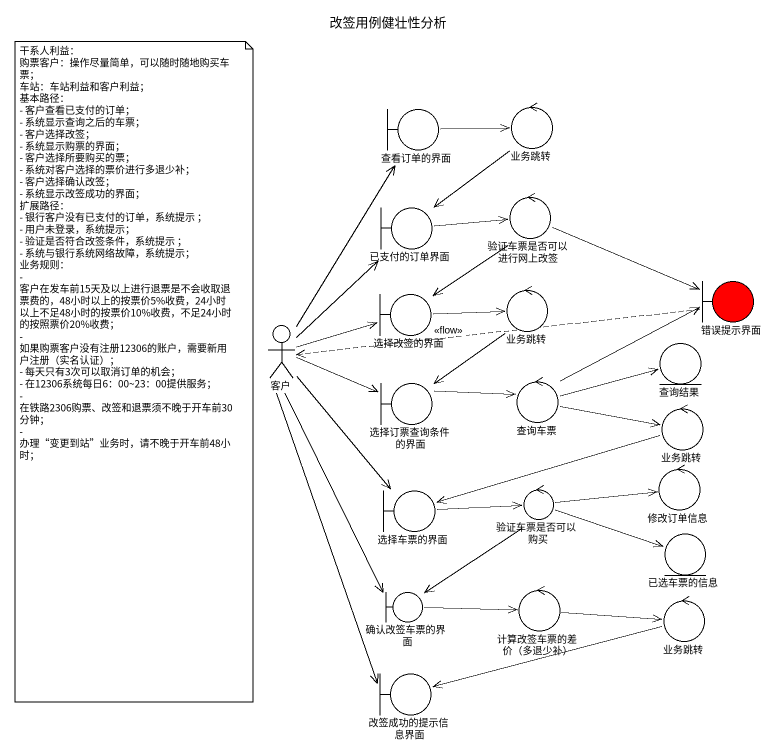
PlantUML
@startuml
title 改签用例健壮性分析
boundary 查看订单的界面
control 业务跳转
boundary 已支付的订单界面
control 验证车票是否可以进行网上改签
boundary 选择改签的界面
control "业务跳转" as 业务跳转_2
boundary 错误提示界面 #FF0000
actor 客户
entity 查询结果
boundary 选择订票查询条件的界面
control 查询车票
control "业务跳转" as 业务跳转_3
control 修改订单信息
boundary 选择车票的界面
control 验证车票是否可以购买
entity 已选车票的信息
boundary 确认改签车票的界面
control "计算改签车票的差价（多退少补）" as 计算改签车票的差价_多退少补
control "业务跳转" as 业务跳转_4
boundary 改签成功的提示信息界面
查看订单的界面 -right-> 业务跳转
业务跳转 --> 已支付的订单界面
已支付的订单界面 -right-> 验证车票是否可以进行网上改签
验证车票是否可以进行网上改签 --> 选择改签的界面
验证车票是否可以进行网上改签 -right-> 错误提示界面
选择改签的界面 -right-> 业务跳转_2
业务跳转_2 --> 选择订票查询条件的界面
错误提示界面 .left.> 客户 : <<flow>>
客户 -up-> 查看订单的界面
客户 -up-> 已支付的订单界面
客户 -right-> 选择改签的界面
客户 -right-> 选择订票查询条件的界面
客户 --> 选择车票的界面
客户 --> 确认改签车票的界面
客户 --> 改签成功的提示信息界面
选择订票查询条件的界面 -right-> 查询车票
查询车票 -right-> 错误提示界面
查询车票 -right-> 查询结果
查询车票 -right-> 业务跳转_3
业务跳转_3 -left-> 选择车票的界面
选择车票的界面 -right-> 验证车票是否可以购买
验证车票是否可以购买 -right-> 修改订单信息
验证车票是否可以购买 -right-> 已选车票的信息
验证车票是否可以购买 --> 确认改签车票的界面
确认改签车票的界面 -right-> 计算改签车票的差价_多退少补
计算改签车票的差价_多退少补 -right-> 业务跳转_4
业务跳转_4 -left-> 改签成功的提示信息界面
note as N1
  干系人利益：
  购票客户：操作尽量简单，可以随时随地购买车票；
  车站：车站利益和客户利益；
  基本路径：
  - 客户查看已支付的订单；
  - 系统显示查询之后的车票；
  - 客户选择改签；
  - 系统显示购票的界面；
  - 客户选择所要购买的票；
  - 系统对客户选择的票价进行多退少补；
  - 客户选择确认改签；
  - 系统显示改签成功的界面；
  扩展路径：
  - 银行客户没有已支付的订单，系统提示 ；
  - 用户未登录，系统提示；
  - 验证是否符合改签条件，系统提示 ；
  - 系统与银行系统网络故障，系统提示；
  业务规则：
  - 客户在发车前15天及以上进行退票是不会收取退票费的，48小时以上的按票价5%收费，24小时以上不足48小时的按票价10%收费，不足24小时的按照票价20%收费；
  - 如果购票客户没有注册12306的账户，需要新用户注册（实名认证）；
  - 每天只有3次可以取消订单的机会；
  - 在12306系统每日6：00~23：00提供服务；
  - 在铁路2306购票、改签和退票须不晚于开车前30分钟；
  - 办理“变更到站”业务时，请不晚于开车前48小时；
end note
@enduml
